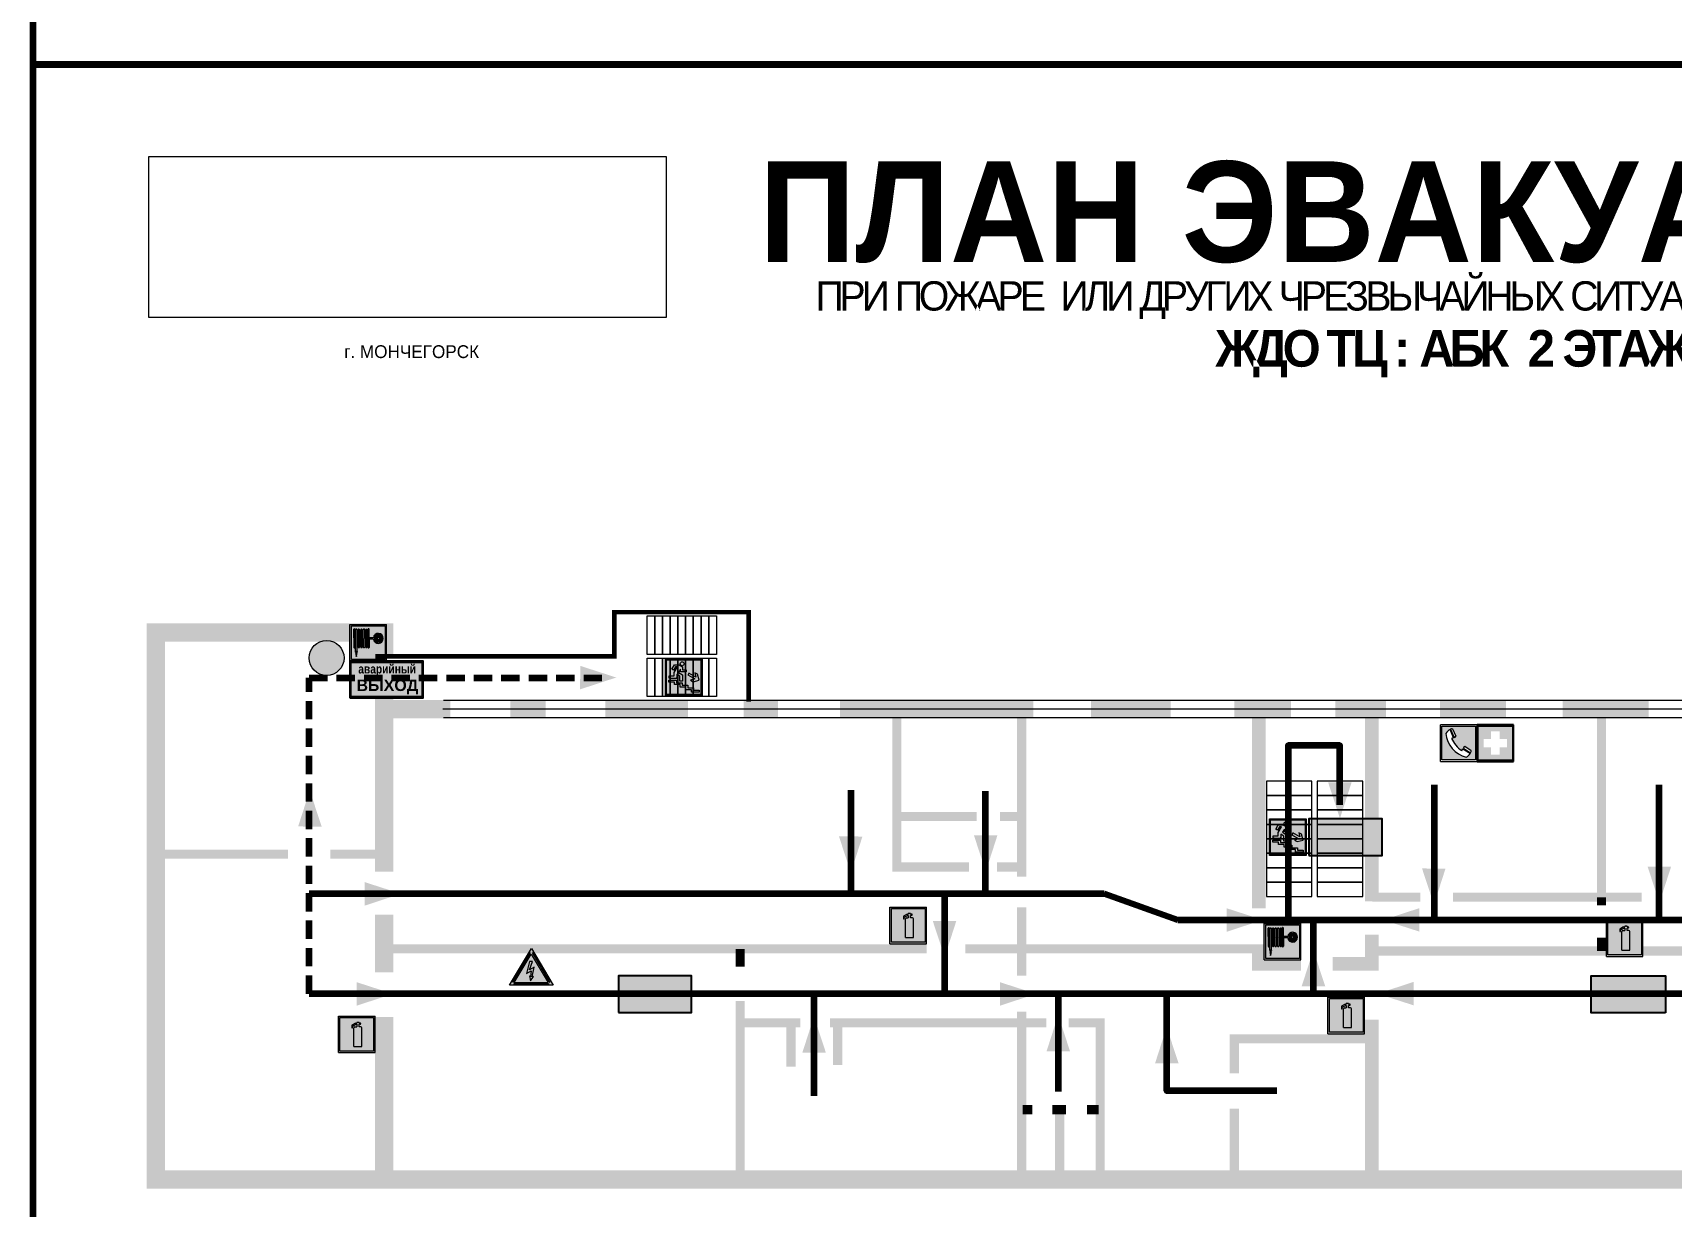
# Model space of a CAD drawing. Header units: millimetres. Extents: x 13114 to 67229, y 22859 to 38520.
# Drawn here: x 32788.4 to 33146.6, y 24818.2 to 25074.8 of the extents above; entities that cross this region are included whole.
import ezdxf

# ---------------------------------------------------------------- set-up
doc = ezdxf.new("R2010")
doc.units = ezdxf.units.MM
doc.linetypes.add('{ Wide Dash }', pattern=[12, 4, -2, 4, -2])
doc.layers.add('План_Штампы', color=7, linetype='Continuous')
doc.styles.add('обычный', font='arial.ttf')
picture_1 = doc.add_image_def('image1.jpg', size_in_pixel=(337, 105))

# ---------------------------------------------------------------- blocks, each defined once
blk = doc.blocks.new('A$C7B4425F7')
at = {"true_color": 0xffffff}
blk.add_hatch(color=7, dxfattribs=at).paths.add_polyline_path([(0, 0), (-16, 0), (-16, -8), (0, -8)])
h = blk.add_hatch(color=126)
h.paths.add_polyline_path([(-0.2, -0.2), (-15.8, -0.2), (-15.8, -7.8), (-0.2, -7.8)])
h.paths.add_polyline_path([(-11.76, -2.03), (-11.76, -3.66), (-11.17, -3.66, -0.568275), (-11.17, -6.18), (-12.58, -6.18), (-12.58, -2.03)], flags=16)
h.paths.add_polyline_path([(-13.33, -4.12, -0.495768), (-13.59, -6.18), (-15.03, -6.18), (-15.03, -2.03), (-13.59, -2.03, -0.487973)], flags=16)
h.paths.add_polyline_path([(-10.25, -2.03), (-9.48, -2.03), (-9.48, -6.18), (-10.25, -6.18)], flags=16)
h.paths.add_polyline_path([(-13.84, -3.69), (-14.24, -3.69), (-14.24, -3.03), (-13.9, -3.03, -0.692621)], flags=0)
h.paths.add_polyline_path([(-9.15, -2.03), (-8.4, -2.03), (-8.04, -3.07), (-7.68, -2.03), (-6.93, -2.03), (-7.64, -4.1), (-6.93, -6.18), (-7.68, -6.18), (-8.04, -5.14), (-8.4, -6.18), (-9.15, -6.18), (-8.44, -4.1)], flags=16)
h.paths.add_polyline_path([(-11.76, -4.46), (-11.42, -4.46, -0.692621), (-11.36, -5.12), (-11.76, -5.12)], flags=0)
h.paths.add_polyline_path([(-13.9, -5.2), (-14.24, -5.2), (-14.24, -4.55), (-13.84, -4.55, -0.708038)], flags=0)
edge = h.paths.add_edge_path(flags=16)
edge.add_ellipse((-5.51, -4.08), major_axis=(0, 2.05), ratio=0.586184, start_angle=0, end_angle=360)
edge = h.paths.add_edge_path(flags=0)
edge.add_ellipse((-5.51, -4.08), major_axis=(0, 1.14), ratio=0.454828, start_angle=0, end_angle=360)
h.paths.add_polyline_path([(-4.13, -4.96, 0.377264), (-3.48, -4.52, 0.0555), (-3.16, -2.03), (-1.66, -2.03), (-1.66, -4.96), (-0.96, -4.96), (-0.96, -7.01), (-1.75, -7.01), (-1.75, -6.18), (-3.3, -6.18), (-3.3, -7.02), (-4.13, -7.02)], flags=16)
h.paths.add_polyline_path([(-2.73, -2.91), (-2.28, -2.91), (-2.28, -4.96), (-3.05, -4.96, 0.079136)], flags=0)
at = {"color": 126}
blk.add_lwpolyline([(-16, -8), (0, -8), (0, 0), (-16, 0)], close=True, dxfattribs=at)
blk = doc.blocks.new('A$C3E6D3DDE')
at = {"lineweight": 5}
h = blk.add_hatch(color=40, dxfattribs=at)
h.paths.add_polyline_path([(24.1, 1.45), (16.46, -11.35), (31.74, -11.35)])
h.paths.add_polyline_path([(24.09, -0.46), (30.03, -10.41), (18.14, -10.41)], flags=16)
h.paths.add_polyline_path([(24.54, -3.08), (23.41, -6.02), (25.13, -5.01), (24.33, -8.5), (24.82, -8.27), (23.79, -9.86), (23.4, -8.04), (23.8, -8.43), (24.04, -6.29), (22.39, -7.25), (23.44, -3.08)], flags=0)
h = blk.add_hatch(color=256, dxfattribs=at)
h.paths.add_polyline_path([(24.37, 0.03, 0.567511), (23.82, 0.03), (17.59, -10.4, 0.582454), (17.86, -10.88), (30.32, -10.88, 0.582149), (30.6, -10.4)])
h.paths.add_polyline_path([(24.09, -0.46), (18.14, -10.41), (30.03, -10.41)], flags=16)
h.paths.add_polyline_path([(24.54, -3.08), (23.41, -6.02), (25.13, -5.01), (24.33, -8.5), (24.82, -8.27), (23.79, -9.86), (23.4, -8.04), (23.8, -8.43), (24.04, -6.29), (22.39, -7.25), (23.44, -3.08)], flags=0)
h = blk.add_hatch(color=40, dxfattribs=at)
h.paths.add_polyline_path([(24.09, -0.46), (18.14, -10.41), (30.03, -10.41)])
h.paths.add_polyline_path([(24.82, -8.27), (23.79, -9.86), (23.4, -8.04), (23.8, -8.43), (24.04, -6.29), (22.39, -7.25), (23.44, -3.08), (24.54, -3.08), (23.41, -6.02), (25.13, -5.01), (24.33, -8.5)], flags=16)
at = {"color": 40, "lineweight": 5}
for p, q in [((16.46, -11.35), (24.1, 1.45)), ((24.1, 1.45), (31.74, -11.35))]:
    blk.add_line(p, q, dxfattribs=at)
at = {"lineweight": 5}
for p, q in [((17.59, -10.4), (23.82, 0.03)), ((24.37, 0.03), (30.6, -10.4)), ((18.14, -10.41), (24.09, -0.46)), ((23.44, -3.08), (22.39, -7.25)), ((23.41, -6.02), (24.54, -3.08)), ((25.13, -5.01), (23.41, -6.02)), ((24.54, -3.08), (23.44, -3.08)), ((24.09, -0.46), (30.03, -10.41)), ((24.33, -8.5), (25.13, -5.01)), ((17.86, -10.88), (30.32, -10.88)), ((18.14, -10.41), (30.03, -10.41)), ((22.39, -7.25), (24.04, -6.29)), ((23.8, -8.43), (23.4, -8.04)), ((23.4, -8.04), (23.79, -9.86)), ((23.79, -9.86), (24.82, -8.27)), ((24.04, -6.29), (23.8, -8.43)), ((24.82, -8.27), (24.33, -8.5))]:
    blk.add_line(p, q, dxfattribs=at)
at = {"color": 50, "lineweight": 5}
blk.add_line((31.74, -11.35), (16.46, -11.35), dxfattribs=at)
blk = doc.blocks.new('A$C456E1F9C')
at = {"lineweight": 5}
h = blk.add_hatch(color=242, dxfattribs=at)
h.paths.add_polyline_path([(0.51, -1.47), (0.51, -13.26), (12.29, -13.26), (12.29, -1.47)])
h.paths.add_polyline_path([(5.42, -4.95, -0.254479), (4.78, -5.4), (3.52, -2.53, -0.209735), (4.23, -2.4)], flags=16)
h.paths.add_polyline_path([(8.53, -8.6), (10.87, -10.17), (10.54, -10.76), (8.03, -9.13, -0.192251)], flags=16)
h.paths.add_polyline_path([(4.61, -5.49, 0.005518), (3.87, -5.72, 0.128647), (7.49, -10.01, 0.00809), (7.83, -9.33), (10.47, -10.97, -0.16736), (8.99, -12.25, -0.327862), (1.95, -3.95, -0.166952), (3.36, -2.62)], flags=16)
at = {"color": 242, "lineweight": 5}
for p, q in [((0, -13.77), (0, -0.97)), ((12.8, -0.97), (0, -0.97)), ((4.61, -5.49), (3.36, -2.62)), ((3.52, -2.53), (4.78, -5.4)), ((4.23, -2.4), (5.42, -4.95)), ((12.8, -13.77), (12.8, -0.97)), ((7.83, -9.33), (10.47, -10.97)), ((8.03, -9.13), (10.54, -10.76)), ((10.81, -10.12), (8.53, -8.6)), ((10.54, -10.76), (10.8, -10.3)), ((10.8, -10.3), (10.81, -10.12)), ((0, -13.77), (12.8, -13.77))]:
    blk.add_line(p, q, dxfattribs=at)
blk.add_lwpolyline([(0.51, -1.47), (12.29, -1.47), (12.29, -13.26), (0.51, -13.26)], close=True, dxfattribs=at)
for centre, radius, start, end in [((4.59, -5.34), 2.99, 114.28453, 152.19739), ((11.12, -3.31), 9.19, 183.99153, 256.60086), ((4.02, -3.27), 0.891, 76.32839, 123.70924), ((14.98, -39.1), 35.17, 107.14873, 108.41345), ((13.86, -0.94), 11.08, 205.55365, 234.87622), ((4.68, -4.59), 0.824, 276.9621, 334.07228), ((-13.31, 0.8), 23.44, 332.54871, 334.40268), ((8.94, -9.5), 0.989, 114.40924, 157.93883), ((7.87, -9.46), 3, 291.92908, 329.9329)]:
    blk.add_arc(centre, radius, start, end, dxfattribs=at)
blk = doc.blocks.new('A$C18900ED3')
h = blk.add_hatch(color=126)
h.paths.add_polyline_path([(-0.18, -0.18), (-7.02, -0.18), (-7.02, -7.02), (-0.18, -7.02)])
h.paths.add_polyline_path([(-5.89, -4.46), (-5.89, -2.77), (-4.46, -2.77), (-4.46, -1.31), (-2.77, -1.31), (-2.77, -2.77), (-1.33, -2.77), (-1.33, -4.46), (-2.77, -4.46), (-2.77, -5.89), (-4.46, -5.89), (-4.46, -4.46)], flags=16)
at = {"color": 126}
for p, q in [((-7.2, 0), (-7.2, -7.2)), ((0, 0), (-7.2, 0)), ((0, -7.2), (0, 0)), ((-7.02, -7.02), (-7.02, -0.18)), ((-7.02, -0.18), (-0.18, -0.18)), ((-0.18, -0.18), (-0.18, -7.02)), ((-7.2, -7.2), (0, -7.2)), ((-0.18, -7.02), (-7.02, -7.02))]:
    blk.add_line(p, q, dxfattribs=at)
blk = doc.blocks.new('A$C7B8C2D5B')
at = {"lineweight": 0}
h = blk.add_hatch(color=5, dxfattribs=at)
h.dxf.hatch_style = 1
h.paths.add_polyline_path([(1.4, -3.02, 1), (-2.11, -3.02, 1)])
at = {"color": 5, "lineweight": 0}
blk.add_circle((-0.36, -3.02), 1.75, dxfattribs=at)
blk = doc.blocks.new('вниз')
at = {"lineweight": 0, "true_color": 0xffffff}
h = blk.add_hatch(color=7, dxfattribs=at)
h.dxf.hatch_style = 1
h.paths.add_polyline_path([(40994.51, -4472.22), (40986.51, -4472.22), (40986.51, -4480.22), (40994.51, -4480.22)])
h.paths.add_polyline_path([(40994.31, -4472.42), (40994.31, -4480.01), (40986.71, -4480.01), (40986.71, -4472.42)], flags=16)
h.paths.add_polyline_path([(40988.43, -4473.53), (40989.43, -4473.53), (40990.19, -4473.96), (40990.19, -4474.6), (40991, -4474.6), (40991, -4475.06), (40989.73, -4475.06), (40989.73, -4474.46), (40989.3, -4475.18), (40990.17, -4475.7), (40990.17, -4477.11), (40989.63, -4477.11), (40989.63, -4476.01), (40988.94, -4475.59), (40988.94, -4476.46), (40988.94, -4476.46), (40987.47, -4476.46), (40987.26, -4476.46), (40987.26, -4475.92), (40988.4, -4475.92), (40988.4, -4475.2), (40989.1, -4473.99), (40988.66, -4473.99), (40988.24, -4474.7), (40987.86, -4474.47), (40988.41, -4473.56)], flags=0)
h.paths.add_polyline_path([(40990.55, -4473.29, -1), (40989.69, -4473.29, -1)], flags=0)
h.paths.add_polyline_path([(40988.85, -4476.89), (40988.85, -4477.43), (40990.1, -4477.43), (40990.1, -4477.99), (40991.34, -4477.99), (40991.34, -4478.54), (40992.59, -4478.54), (40992.59, -4479.09), (40993.83, -4479.09), (40993.83, -4479.52), (40992.17, -4479.52), (40992.17, -4478.97), (40990.91, -4478.97), (40990.91, -4478.41), (40989.68, -4478.41), (40989.68, -4477.86), (40988.43, -4477.86), (40988.43, -4477.31), (40987.6, -4477.31), (40987.18, -4477.31), (40987.18, -4476.89)], flags=0)
h.paths.add_polyline_path([(40991.61, -4475.33), (40993.12, -4476.2), (40992.9, -4475.27), (40993.48, -4475.6), (40993.83, -4476.88), (40992.56, -4477.22), (40991.97, -4476.88), (40992.9, -4476.61), (40991.38, -4475.74), (40991.58, -4475.39)], flags=0)
h.paths.add_polyline_path([(40990.19, -4473.96), (40989.43, -4473.53), (40988.43, -4473.53), (40988.41, -4473.56), (40987.86, -4474.47), (40988.24, -4474.7), (40988.66, -4473.99), (40989.1, -4473.99), (40988.4, -4475.2), (40988.4, -4475.92), (40987.26, -4475.92), (40987.26, -4476.46), (40987.47, -4476.46), (40988.94, -4476.46), (40988.94, -4476.27), (40988.94, -4475.59), (40989.63, -4476.01), (40989.63, -4477.11), (40990.17, -4477.11), (40990.17, -4475.7), (40989.3, -4475.18), (40989.73, -4474.46), (40989.73, -4475.06), (40991, -4475.06), (40991, -4474.6), (40990.19, -4474.6)], flags=0)
h.paths.add_polyline_path([(40990.55, -4473.29, 1), (40989.69, -4473.29, 1)], flags=0)
h.paths.add_polyline_path([(40991.61, -4475.33), (40991.58, -4475.39), (40991.38, -4475.74), (40992.9, -4476.61), (40991.97, -4476.88), (40992.56, -4477.22), (40993.83, -4476.88), (40993.48, -4475.6), (40992.9, -4475.27), (40993.12, -4476.2)], flags=0)
h.paths.add_polyline_path([(40990.1, -4477.43), (40988.85, -4477.43), (40988.85, -4476.89), (40987.18, -4476.89), (40987.18, -4477.31), (40987.6, -4477.31), (40988.43, -4477.31), (40988.43, -4477.86), (40989.68, -4477.86), (40989.68, -4478.41), (40990.91, -4478.41), (40990.91, -4478.97), (40992.17, -4478.97), (40992.17, -4479.52), (40993.83, -4479.52), (40993.83, -4479.09), (40992.59, -4479.09), (40992.59, -4478.54), (40991.34, -4478.54), (40991.34, -4477.99), (40990.1, -4477.99)], flags=0)
at = {"lineweight": 0}
h = blk.add_hatch(color=126, dxfattribs=at)
h.dxf.hatch_style = 1
h.paths.add_polyline_path([(40994.31, -4472.42), (40986.71, -4472.42), (40986.71, -4480.01), (40994.31, -4480.01)])
h.paths.add_polyline_path([(40988.43, -4473.53), (40989.43, -4473.53), (40990.19, -4473.96), (40990.19, -4474.6), (40991, -4474.6), (40991, -4475.06), (40989.73, -4475.06), (40989.73, -4474.46), (40989.3, -4475.18), (40990.17, -4475.7), (40990.17, -4477.11), (40989.63, -4477.11), (40989.63, -4476.01), (40988.94, -4475.59), (40988.94, -4476.46), (40988.94, -4476.46), (40987.47, -4476.46), (40987.26, -4476.46), (40987.26, -4475.92), (40988.4, -4475.92), (40988.4, -4475.2), (40989.1, -4473.99), (40988.66, -4473.99), (40988.24, -4474.7), (40987.86, -4474.47), (40988.41, -4473.56)], flags=16)
h.paths.add_polyline_path([(40990.55, -4473.29, -1), (40989.69, -4473.29, -1)], flags=16)
h.paths.add_polyline_path([(40988.85, -4476.89), (40988.85, -4477.43), (40990.1, -4477.43), (40990.1, -4477.99), (40991.34, -4477.99), (40991.34, -4478.54), (40992.59, -4478.54), (40992.59, -4479.09), (40993.83, -4479.09), (40993.83, -4479.52), (40992.17, -4479.52), (40992.17, -4478.97), (40990.91, -4478.97), (40990.91, -4478.41), (40989.68, -4478.41), (40989.68, -4477.86), (40988.43, -4477.86), (40988.43, -4477.31), (40987.6, -4477.31), (40987.18, -4477.31), (40987.18, -4476.89)], flags=16)
h.paths.add_polyline_path([(40991.61, -4475.33), (40993.12, -4476.2), (40992.9, -4475.27), (40993.48, -4475.6), (40993.83, -4476.88), (40992.56, -4477.22), (40991.97, -4476.88), (40992.9, -4476.61), (40991.38, -4475.74), (40991.58, -4475.39)], flags=16)
at = {"lineweight": 0, "true_color": 0xffffff}
h = blk.add_hatch(color=7, dxfattribs=at)
h.dxf.hatch_style = 1
h.paths.add_polyline_path([(40989.73, -4474.46), (40989.73, -4475.06), (40991, -4475.06), (40991, -4474.6), (40990.19, -4474.6), (40990.19, -4473.96), (40989.43, -4473.53), (40988.43, -4473.53), (40988.41, -4473.56), (40987.86, -4474.47), (40988.24, -4474.7), (40988.66, -4473.99), (40989.1, -4473.99), (40988.4, -4475.2), (40988.4, -4475.92), (40987.26, -4475.92), (40987.26, -4476.46), (40987.47, -4476.46), (40988.94, -4476.46), (40988.94, -4475.59), (40989.63, -4476.01), (40989.63, -4477.11), (40990.17, -4477.11), (40990.17, -4475.7), (40989.3, -4475.18)])
h.paths.add_polyline_path([(40989.69, -4473.29, 1), (40990.55, -4473.29, 1)])
h.paths.add_polyline_path([(40991.61, -4475.33), (40991.58, -4475.39), (40991.38, -4475.74), (40992.9, -4476.61), (40991.97, -4476.88), (40992.56, -4477.22), (40993.83, -4476.88), (40993.48, -4475.6), (40992.9, -4475.27), (40993.12, -4476.2)])
h.paths.add_polyline_path([(40990.1, -4477.43), (40988.85, -4477.43), (40988.85, -4476.89), (40987.18, -4476.89), (40987.18, -4477.31), (40987.6, -4477.31), (40988.43, -4477.31), (40988.43, -4477.86), (40989.68, -4477.86), (40989.68, -4478.41), (40990.91, -4478.41), (40990.91, -4478.97), (40992.17, -4478.97), (40992.17, -4479.52), (40993.83, -4479.52), (40993.83, -4479.09), (40992.59, -4479.09), (40992.59, -4478.54), (40991.34, -4478.54), (40991.34, -4477.99), (40990.1, -4477.99)])
at = {"color": 126, "lineweight": 0}
for points in [[(40986.51, -4472.22), (40994.51, -4472.22), (40994.51, -4480.22), (40986.51, -4480.22)], [(40986.71, -4472.42), (40994.31, -4472.42), (40994.31, -4480.01), (40986.71, -4480.01)]]:
    blk.add_lwpolyline(points, close=True, dxfattribs=at)
for points in [[(40987.6, -4477.31), (40987.18, -4477.31), (40987.18, -4476.89), (40988.85, -4476.89), (40988.85, -4477.43), (40990.1, -4477.43), (40990.1, -4477.99), (40991.34, -4477.99), (40991.34, -4478.54), (40992.59, -4478.54), (40992.59, -4479.09), (40993.83, -4479.09), (40993.83, -4479.52), (40992.17, -4479.52), (40992.17, -4478.97), (40990.91, -4478.97), (40990.91, -4478.41), (40989.68, -4478.41), (40989.68, -4477.86), (40988.43, -4477.86), (40988.43, -4477.31), (40987.6, -4477.31)], [(40987.47, -4476.46), (40987.26, -4476.46), (40987.26, -4475.92), (40988.4, -4475.92), (40988.4, -4475.2), (40989.1, -4473.99), (40988.66, -4473.99), (40988.24, -4474.7), (40987.86, -4474.47), (40988.41, -4473.56), (40988.43, -4473.53), (40989.43, -4473.53), (40990.19, -4473.96), (40990.19, -4474.6), (40991, -4474.6), (40991, -4475.06), (40989.73, -4475.06), (40989.73, -4474.46), (40989.3, -4475.18), (40990.17, -4475.7), (40990.17, -4477.11), (40989.63, -4477.11), (40989.63, -4476.01), (40988.94, -4475.59), (40988.94, -4476.46)], [(40987.47, -4476.46), (40988.94, -4476.46), (40988.94, -4476.27)], [(40991.58, -4475.39), (40991.38, -4475.74), (40992.9, -4476.61), (40991.97, -4476.88), (40992.56, -4477.22), (40993.83, -4476.88), (40993.48, -4475.6), (40992.9, -4475.27), (40993.12, -4476.2), (40991.61, -4475.33), (40991.58, -4475.39)]]:
    blk.add_lwpolyline(points, dxfattribs=at)
blk.add_circle((40990.12, -4473.29), 0.432, dxfattribs=at)
blk = doc.blocks.new('A$C41C009D9')
at = {"true_color": 0xffffff}
blk.add_hatch(color=7, dxfattribs=at).paths.add_polyline_path([(0, 8), (-16, 8), (-16, 0), (0, 0)])
h = blk.add_hatch(color=126)
h.dxf.hatch_style = 1
h.paths.add_polyline_path([(-15.8, 7.8), (-15.8, 0.2), (-0.2, 0.2), (-0.2, 7.8)])
at = {"color": 126}
for points in [[(-16, 0), (0, 0), (0, 8), (-16, 8)], [(-16, 0), (0, 0), (0, 8), (-16, 8)], [(-15.8, 7.8), (-0.2, 7.8), (-0.2, 0.2), (-15.8, 0.2)]]:
    blk.add_lwpolyline(points, close=True, dxfattribs=at)
at = {"color": 7, "true_color": 0xffffff, "insert": (-15.8, 7.3), "char_height": 2.5, "width": 15.5999, "attachment_point": 1, "style": 'обычный'}
blk.add_mtext('\\pi1.6133;{\\fArial|b1|i0|c204|p34;\\H0.8x;\\W0.8;аварийный\\H1.25x;\\W1;\\P\\pi1.2327;ВЫХОД}', dxfattribs=at)
blk = doc.blocks.new('A$C37112FD5')
at = {"true_color": 0xf5f5ff}
h = blk.add_hatch(color=7, dxfattribs=at)
h.dxf.hatch_style = 1
h.paths.add_polyline_path([(12.8, -7.4), (0, -7.4), (0, -20.2), (12.8, -20.2)])
h.paths.add_polyline_path([(12.29, -7.91), (12.29, -19.69), (0.51, -19.69), (0.51, -7.91)], flags=16)
h.paths.add_polyline_path([(4.98, -9.04, -0.42597), (5.17, -9.22), (5.17, -12.25), (5.17, -15.29, -0.432244), (4.98, -15.47), (4.83, -15.47, -0.42597), (4.64, -15.29), (4.64, -12.25), (4.64, -9.22, -0.432244), (4.83, -9.04)], flags=0)
h.paths.add_polyline_path([(4.28, -9.22), (4.28, -12.25), (4.28, -15.29, -0.432244), (4.09, -15.47), (3.94, -15.47, -0.42597), (3.75, -15.29), (3.75, -12.25), (3.75, -9.22, -0.432244), (3.94, -9.04), (4.09, -9.04, -0.42597)], flags=0)
h.paths.add_polyline_path([(5.72, -9.04), (5.87, -9.04, -0.42597), (6.06, -9.22), (6.06, -12.25), (6.06, -15.29, -0.432244), (5.87, -15.47), (5.72, -15.47, -0.42597), (5.53, -15.29), (5.53, -12.25), (5.53, -9.22, -0.432244)], flags=0)
h.paths.add_polyline_path([(6.42, -8.9), (6.5, -8.9, -0.42597), (6.69, -9.08), (6.69, -12.03), (8.21, -12.03, -15.824349), (8.21, -12.47), (6.69, -12.47), (6.69, -15.42, -0.432244), (6.5, -15.6), (6.42, -15.6)], flags=0)
h.paths.add_polyline_path([(3.39, -9.22), (3.39, -12.25), (3.39, -15.29, -0.432244), (3.2, -15.47), (3.05, -15.47, -0.42597), (2.85, -15.29), (2.85, -12.25), (2.85, -9.22, -0.432244), (3.05, -9.04), (3.2, -9.04, -0.42597)], flags=0)
h.paths.add_polyline_path([(2.5, -9.22), (2.5, -16.71), (1.96, -16.71), (1.96, -9.22, -0.432244), (2.15, -9.04), (2.31, -9.04, -0.42597)], flags=0)
h.paths.add_polyline_path([(1.61, -8.9), (1.61, -15.6), (1.57, -15.6, -0.42597), (1.37, -15.42), (1.37, -12.03), (1.37, -9.09, -0.432244), (1.57, -8.9)], flags=0)
h.paths.add_polyline_path([(9.76, -10.81), (9.76, -12.03), (8.49, -12.03, -0.336371)], flags=0)
h.paths.add_polyline_path([(8.49, -12.47), (9.76, -12.47), (9.76, -13.7, -0.336371)], flags=0)
h.paths.add_polyline_path([(10.11, -10.81, -0.336371), (11.38, -12.03), (10.11, -12.03)], flags=0)
h.paths.add_polyline_path([(10.11, -12.47), (11.38, -12.47, -0.336371), (10.11, -13.7)], flags=0)
h.paths.add_polyline_path([(2.5, -16.84), (2.5, -17.05), (1.97, -17.05), (1.97, -16.84)], flags=0)
h.paths.add_polyline_path([(2.5, -17.24, -0.033778), (2.24, -18.6, -0.033778), (1.97, -17.24)], flags=0)
h = blk.add_hatch(color=242)
h.dxf.hatch_style = 1
h.paths.add_polyline_path([(12.29, -7.91), (0.51, -7.91), (0.51, -19.69), (12.29, -19.69)])
h.paths.add_polyline_path([(6.42, -15.6), (6.42, -8.9), (6.5, -8.9, -0.42597), (6.69, -9.08), (6.69, -12.03), (8.21, -12.03, -15.824349), (8.21, -12.47), (6.69, -12.47), (6.69, -15.42, -0.432244), (6.5, -15.6)], flags=16)
h.paths.add_polyline_path([(5.87, -15.47), (5.72, -15.47, -0.42597), (5.53, -15.29), (5.53, -12.25), (5.53, -9.22, -0.432244), (5.72, -9.04), (5.87, -9.04, -0.42597), (6.06, -9.22), (6.06, -12.25), (6.06, -15.29, -0.432244)], flags=16)
h.paths.add_polyline_path([(4.98, -15.47), (4.83, -15.47, -0.42597), (4.64, -15.29), (4.64, -12.25), (4.64, -9.22, -0.432244), (4.83, -9.04), (4.98, -9.04, -0.42597), (5.17, -9.22), (5.17, -12.25), (5.17, -15.29, -0.432244)], flags=16)
h.paths.add_polyline_path([(4.09, -15.47), (3.94, -15.47, -0.42597), (3.75, -15.29), (3.75, -12.25), (3.75, -9.22, -0.432244), (3.94, -9.04), (4.09, -9.04, -0.42597), (4.28, -9.22), (4.28, -12.25), (4.28, -15.29, -0.432244)], flags=16)
h.paths.add_polyline_path([(3.2, -15.47), (3.05, -15.47, -0.42597), (2.85, -15.29), (2.85, -12.25), (2.85, -9.22, -0.432244), (3.05, -9.04), (3.2, -9.04, -0.42597), (3.39, -9.22), (3.39, -12.25), (3.39, -15.29, -0.432244)], flags=16)
h.paths.add_polyline_path([(2.5, -17.05), (1.97, -17.05), (1.97, -16.84), (2.5, -16.84)], flags=16)
h.paths.add_polyline_path([(2.5, -17.24, -0.033778), (2.24, -18.6, -0.033778), (1.97, -17.24)], flags=16)
h.paths.add_polyline_path([(2.5, -16.71), (1.96, -16.71), (1.96, -9.22, -0.432244), (2.15, -9.04), (2.31, -9.04, -0.42597), (2.5, -9.22)], flags=16)
h.paths.add_polyline_path([(1.61, -15.6), (1.57, -15.6, -0.42597), (1.37, -15.42), (1.37, -12.03), (1.37, -9.09, -0.432244), (1.57, -8.9), (1.61, -8.9)], flags=16)
h.paths.add_polyline_path([(8.49, -12.47), (9.76, -12.47), (9.76, -13.7, -0.336371)], flags=0)
h.paths.add_polyline_path([(10.11, -13.7), (10.11, -12.47), (11.38, -12.47, -0.336371)], flags=0)
h.paths.add_polyline_path([(8.49, -12.03, -0.336371), (9.76, -10.81), (9.76, -12.03)], flags=0)
h.paths.add_polyline_path([(10.11, -12.03), (10.11, -10.81, -0.336371), (11.38, -12.03)], flags=0)
h = blk.add_hatch(color=7, dxfattribs=at)
h.dxf.hatch_style = 1
h.paths.add_polyline_path([(1.61, -8.9), (1.57, -8.9, 0.432244), (1.37, -9.09), (1.37, -12.03), (1.37, -15.42, 0.42597), (1.57, -15.6), (1.61, -15.6)])
h.paths.add_polyline_path([(2.5, -9.22, 0.42597), (2.31, -9.04), (2.15, -9.04, 0.432244), (1.96, -9.22), (1.96, -16.71), (2.5, -16.71)])
h.paths.add_polyline_path([(2.5, -16.84), (1.97, -16.84), (1.97, -17.05), (2.5, -17.05)])
h.paths.add_polyline_path([(2.5, -17.24), (1.97, -17.24, 0.033778), (2.24, -18.6, 0.033778)])
h.paths.add_polyline_path([(3.39, -12.25), (3.39, -9.22, 0.42597), (3.2, -9.04), (3.05, -9.04, 0.432244), (2.85, -9.22), (2.85, -12.25), (2.85, -15.29, 0.42597), (3.05, -15.47), (3.2, -15.47, 0.432244), (3.39, -15.29)])
h.paths.add_polyline_path([(4.28, -12.25), (4.28, -9.22, 0.42597), (4.09, -9.04), (3.94, -9.04, 0.432244), (3.75, -9.22), (3.75, -12.25), (3.75, -15.29, 0.42597), (3.94, -15.47), (4.09, -15.47, 0.432244), (4.28, -15.29)])
h.paths.add_polyline_path([(5.17, -12.25), (5.17, -9.22, 0.42597), (4.98, -9.04), (4.83, -9.04, 0.432244), (4.64, -9.22), (4.64, -12.25), (4.64, -15.29, 0.42597), (4.83, -15.47), (4.98, -15.47, 0.432244), (5.17, -15.29)])
h.paths.add_polyline_path([(6.06, -12.25), (6.06, -9.22, 0.42597), (5.87, -9.04), (5.72, -9.04, 0.432244), (5.53, -9.22), (5.53, -12.25), (5.53, -15.29, 0.42597), (5.72, -15.47), (5.87, -15.47, 0.432244), (6.06, -15.29)])
h.paths.add_polyline_path([(6.69, -12.47), (8.21, -12.47, 15.824349), (8.21, -12.03), (6.69, -12.03), (6.69, -9.08, 0.42597), (6.5, -8.9), (6.42, -8.9), (6.42, -15.6), (6.5, -15.6, 0.432244), (6.69, -15.42)])
h.paths.add_polyline_path([(8.49, -12.47), (9.76, -12.47), (9.76, -13.7, -0.336371)], flags=16)
h.paths.add_polyline_path([(8.49, -12.03, -0.336371), (9.76, -10.81), (9.76, -12.03)], flags=16)
h.paths.add_polyline_path([(10.11, -12.47), (11.38, -12.47, -0.336371), (10.11, -13.7)], flags=16)
h.paths.add_polyline_path([(10.11, -12.03), (10.11, -10.81, -0.336371), (11.38, -12.03)], flags=16)
h = blk.add_hatch(color=242)
h.dxf.hatch_style = 1
h.paths.add_polyline_path([(9.76, -10.81, 0.336371), (8.49, -12.03), (9.76, -12.03)])
h.paths.add_polyline_path([(10.11, -10.81), (10.11, -12.03), (11.38, -12.03, 0.336371)])
h.paths.add_polyline_path([(11.38, -12.47), (10.11, -12.47), (10.11, -13.7, 0.336371)])
h.paths.add_polyline_path([(9.76, -12.47), (8.49, -12.47, 0.336371), (9.76, -13.7)])
at = {"color": 242, "lineweight": 5}
for p, q in [((0, -20.2), (0, -7.4)), ((0, -7.4), (12.8, -7.4)), ((1.37, -12.03), (1.37, -9.08)), ((1.57, -8.9), (1.61, -8.9)), ((1.61, -8.9), (1.61, -15.6)), ((1.96, -16.71), (1.96, -9.22)), ((2.15, -9.04), (2.31, -9.04)), ((2.5, -16.71), (2.5, -9.22)), ((2.85, -12.25), (2.85, -9.22)), ((3.05, -9.04), (3.2, -9.04)), ((3.39, -12.25), (3.39, -9.22)), ((3.75, -12.25), (3.75, -9.22)), ((3.94, -9.04), (4.09, -9.04)), ((4.28, -12.25), (4.28, -9.22)), ((4.64, -12.25), (4.64, -9.22)), ((4.83, -9.04), (4.98, -9.04)), ((5.17, -12.25), (5.17, -9.22)), ((5.53, -12.25), (5.53, -9.22)), ((5.72, -9.04), (5.87, -9.04)), ((6.06, -12.25), (6.06, -9.22)), ((6.42, -8.9), (6.42, -15.6)), ((6.5, -8.9), (6.42, -8.9)), ((6.69, -12.03), (6.69, -9.08)), ((9.76, -10.81), (9.76, -12.03)), ((10.11, -10.81), (10.11, -12.03)), ((12.8, -20.2), (12.8, -7.4)), ((1.37, -12.03), (1.37, -15.42)), ((1.57, -15.6), (1.61, -15.6)), ((1.96, -16.71), (2.5, -16.71)), ((1.97, -16.84), (2.5, -16.84)), ((1.97, -17.05), (1.97, -16.84)), ((2.5, -17.05), (1.97, -17.05)), ((2.5, -16.84), (2.5, -17.05)), ((2.85, -12.25), (2.85, -15.29)), ((3.05, -15.47), (3.2, -15.47)), ((3.39, -12.25), (3.39, -15.29)), ((3.75, -12.25), (3.75, -15.29)), ((3.94, -15.47), (4.09, -15.47)), ((4.28, -12.25), (4.28, -15.29)), ((4.64, -12.25), (4.64, -15.29)), ((4.83, -15.47), (4.98, -15.47)), ((5.17, -12.25), (5.17, -15.29)), ((5.53, -12.25), (5.53, -15.29)), ((5.72, -15.47), (5.87, -15.47)), ((6.06, -12.25), (6.06, -15.29)), ((6.42, -15.6), (6.5, -15.6)), ((8.21, -12.03), (6.69, -12.03)), ((8.21, -12.47), (6.69, -12.47)), ((6.69, -12.47), (6.69, -15.42)), ((9.76, -12.03), (8.49, -12.03)), ((9.76, -12.47), (8.49, -12.47)), ((9.76, -12.47), (9.76, -13.7)), ((11.38, -12.03), (10.11, -12.03)), ((11.38, -12.47), (10.11, -12.47)), ((10.11, -12.47), (10.11, -13.7)), ((0, -20.2), (12.8, -20.2)), ((1.97, -17.24), (2.5, -17.24))]:
    blk.add_line(p, q, dxfattribs=at)
blk.add_lwpolyline([(0.51, -7.91), (12.29, -7.91), (12.29, -19.69), (0.51, -19.69)], close=True, dxfattribs=at)
for centre, radius, start, end in [((1.56, -9.09), 0.182, 87.10267, 180.60715), ((2.15, -9.22), 0.182, 87.10267, 180.60715), ((2.32, -9.22), 0.182, 359.39285, 92.89733), ((3.04, -9.22), 0.182, 87.10267, 180.60715), ((3.21, -9.22), 0.182, 359.39285, 92.89733), ((3.93, -9.22), 0.182, 87.10267, 180.60715), ((4.1, -9.22), 0.182, 359.39285, 92.89733), ((4.82, -9.22), 0.182, 87.10267, 180.60715), ((4.99, -9.22), 0.182, 359.39285, 92.89733), ((5.71, -9.22), 0.182, 87.10267, 180.60715), ((5.88, -9.22), 0.182, 359.39285, 92.89733), ((6.51, -9.09), 0.182, 359.39285, 92.89733), ((9.93, -12.25), 1.74, 187.23185, 172.76815), ((9.93, -12.25), 1.46, 96.99266, 171.35851), ((9.93, -12.25), 1.46, 8.64149, 83.00734), ((1.56, -15.42), 0.182, 179.39285, 272.89733), ((3.04, -15.29), 0.182, 179.39285, 272.89733), ((3.21, -15.29), 0.182, 267.10267, 0.60715), ((3.93, -15.29), 0.182, 179.39285, 272.89733), ((4.1, -15.29), 0.182, 267.10267, 0.60715), ((4.82, -15.29), 0.182, 179.39285, 272.89733), ((4.99, -15.29), 0.182, 267.10267, 0.60715), ((5.71, -15.29), 0.182, 179.39285, 272.89733), ((5.88, -15.29), 0.182, 267.10267, 0.60715), ((6.51, -15.42), 0.182, 267.10267, 0.60715), ((9.93, -12.25), 1.46, 188.64149, 263.00734), ((9.93, -12.25), 1.46, 276.99266, 351.35851), ((12.17, -15.98), 10.27, 187.04098, 194.7793), ((-7.7, -15.98), 10.27, 345.2207, 352.95902)]:
    blk.add_arc(centre, radius, start, end, dxfattribs=at)
blk = doc.blocks.new('A$C3AD82952')
at = {"true_color": 0xf5f5ff}
h = blk.add_hatch(color=7, dxfattribs=at)
h.dxf.hatch_style = 1
h.paths.add_polyline_path([(8.21, 8.73, 0.414214), (7.89, 9.05), (7.22, 9.05), (7.22, 9.92), (7.59, 9.92, 1), (7.57, 10.36), (7.22, 10.36), (7.22, 10.6), (6.43, 10.6), (6.43, 10.36), (6.01, 10.36), (4.74, 9.59), (4.74, 8.69), (4.98, 8.73), (4.98, 9.26), (6.12, 9.91), (6.43, 9.91), (6.43, 9.05), (5.76, 9.05, 0.414214), (5.44, 8.73), (5.44, 2.2), (8.21, 2.2)], flags=0)
h.paths.add_polyline_path([(12.8, 12.8), (0, 12.8), (0, 0), (12.8, 0)])
h.paths.add_polyline_path([(0.51, 12.29), (12.29, 12.29), (12.29, 0.51), (0.51, 0.51)], flags=16)
h.paths.add_polyline_path([(4.74, 9.59), (6.01, 10.36), (6.43, 10.36), (6.43, 10.6), (7.22, 10.6), (7.22, 10.36), (7.59, 10.36, -0.94586), (7.59, 9.92), (7.22, 9.92), (7.22, 9.05), (7.89, 9.05, -0.414214), (8.21, 8.73), (8.21, 2.2), (5.44, 2.2), (5.44, 8.73, -0.414214), (5.76, 9.05), (6.43, 9.05), (6.43, 9.91), (6.12, 9.91), (4.98, 9.26), (4.98, 8.73), (4.74, 8.69)], flags=0)
h = blk.add_hatch(color=242)
h.dxf.hatch_style = 1
h.paths.add_polyline_path([(12.29, 12.29), (0.51, 12.29), (0.51, 0.51), (12.29, 0.51)])
h.paths.add_polyline_path([(4.74, 8.69), (4.74, 9.59), (6.01, 10.36), (6.43, 10.36), (6.43, 10.6), (7.22, 10.6), (7.22, 10.36), (7.59, 10.36, -0.94586), (7.59, 9.92), (7.22, 9.92), (7.22, 9.05), (7.89, 9.05, -0.414214), (8.21, 8.73), (8.21, 2.2), (5.44, 2.2), (5.44, 8.73, -0.414214), (5.76, 9.05), (6.43, 9.05), (6.43, 9.91), (6.12, 9.91), (4.98, 9.26), (4.98, 8.73)], flags=16)
h = blk.add_hatch(color=7, dxfattribs=at)
h.dxf.hatch_style = 1
h.paths.add_polyline_path([(8.21, 8.73, 0.414214), (7.89, 9.05), (7.22, 9.05), (7.22, 9.92), (7.59, 9.92, 1), (7.57, 10.36), (7.22, 10.36), (7.22, 10.6), (6.43, 10.6), (6.43, 10.36), (6.01, 10.36), (4.74, 9.59), (4.74, 8.69), (4.98, 8.73), (4.98, 9.26), (6.12, 9.91), (6.43, 9.91), (6.43, 9.05), (5.76, 9.05, 0.414214), (5.44, 8.73), (5.44, 2.2), (8.21, 2.2)])
at = {"color": 242, "lineweight": 5}
for p, q in [((0, 0), (0, 12.8)), ((0, 12.8), (12.8, 12.8)), ((12.8, 0), (12.8, 12.8)), ((6.01, 10.36), (4.74, 9.59)), ((4.74, 9.59), (4.74, 8.69)), ((4.74, 8.69), (4.98, 8.73)), ((4.98, 9.26), (6.12, 9.91)), ((4.98, 8.73), (4.98, 9.26)), ((5.44, 2.2), (5.44, 8.73)), ((5.76, 9.05), (6.43, 9.05)), ((6.01, 10.36), (6.43, 10.36)), ((6.12, 9.91), (6.43, 9.91)), ((7.22, 10.6), (6.43, 10.6)), ((6.43, 10.6), (6.43, 10.36)), ((6.43, 9.91), (6.43, 9.05)), ((7.22, 10.36), (7.22, 10.6)), ((7.59, 10.36), (7.22, 10.36)), ((7.22, 9.05), (7.22, 9.92)), ((7.59, 9.92), (7.22, 9.92)), ((7.89, 9.05), (7.22, 9.05)), ((8.21, 2.2), (8.21, 8.73)), ((0, 0), (12.8, 0)), ((5.44, 2.2), (8.21, 2.2))]:
    blk.add_line(p, q, dxfattribs=at)
blk.add_lwpolyline([(0.51, 12.29), (12.29, 12.29), (12.29, 0.51), (0.51, 0.51)], close=True, dxfattribs=at)
for centre, radius, start, end in [((5.76, 8.73), 0.32, 90, 180), ((7.58, 10.14), 0.223, 273.18746, 86.81254), ((7.89, 8.73), 0.32, 0, 90)]:
    blk.add_arc(centre, radius, start, end, dxfattribs=at)
blk = doc.blocks.new('A$C32E8229D')
at = {"true_color": 0xffffff}
blk.add_hatch(color=7, dxfattribs=at).paths.add_polyline_path([(0, 0), (0, -8), (16, -8), (16, 0)])
h = blk.add_hatch(color=126)
h.paths.add_polyline_path([(0.2, -0.2), (15.8, -0.2), (15.8, -7.8), (0.2, -7.8)])
h.paths.add_polyline_path([(13.49, -2.05), (12.08, -2.05), (11.37, -2.63, 0.162397), (11.29, -2.84), (11.29, -3.63), (10.35, -3.63), (10.35, -4.05), (11.68, -4.05), (11.68, -3.48), (12.26, -4.28), (11.29, -5.1), (11.29, -6.78), (11.85, -6.78), (11.85, -5.44), (12.8, -4.64), (12.8, -5.94), (14.46, -5.94), (14.46, -5.39), (13.45, -5.39), (13.45, -3.97), (12.46, -2.59), (13.15, -2.59), (13.69, -3.34), (14.18, -3)], flags=16)
h.paths.add_polyline_path([(10.74, -1.82, 1), (11.8, -1.82, 1)], flags=16)
h.paths.add_polyline_path([(9.39, -3.59), (5.99, -3.59), (6.56, -3.03), (5.91, -3.03), (5.1, -3.83), (5.91, -4.64), (6.56, -4.64), (5.99, -4.09), (9.39, -4.09)], flags=16)
h.paths.add_polyline_path([(4.29, -1.08), (1.72, -1.08), (1.72, -6.6), (4.29, -6.6)], flags=16)
at = {"color": 126}
blk.add_lwpolyline([(16, -8), (0, -8), (0, 0), (16, 0)], close=True, dxfattribs=at)

msp = doc.modelspace()

# ---------------------------------------------------------------- linework, layer by layer
at = {"color": 6, "lineweight": 100}
for points in [[(32788.44, 25067.86), (33388.44, 25067.86), (33388.44, 25462.86), (32788.44, 25462.86)], [(32788.44, 24672.86), (33388.44, 24672.86), (33388.44, 25067.86), (32788.44, 25067.86)]]:
    msp.add_lwpolyline(points, close=True, dxfattribs=at)
at = {"lineweight": 0}
for points, const_width in [([(32944.91, 24928.51), (32944.91, 24948.1), (32915.54, 24948.1), (32915.54, 24938.45), (32863.3, 24938.45)], 1), ([(32993.12, 24892.38), (32977.33, 24892.38), (32977.33, 24927.25)], 2), ([(33004.6, 24890.26), (33004.6, 24927)], 2), ([(33131.35, 24885.79), (33131.35, 24926.2)], 2), ([(32977.33, 24903.45), (32994.77, 24903.45)], 2), ([(33004.6, 24903.45), (32999.87, 24903.45)], 2), ([(33004.6, 24892.38), (32999.23, 24892.38)], 2), ([(33091.75, 24885.79), (33081.28, 24885.79)], 2), ([(33140.1, 24885.79), (33098.9, 24885.79)], 2), ([(33131.35, 24885.79), (33131.35, 24884.01)], 2), ([(33004.6, 24874.5), (33004.6, 24883.6)], 2), ([(32983.82, 24874.5), (32865.89, 24874.5)], 2), ([(33056.8, 24874.5), (32992.32, 24874.5)], 2), ([(33004.6, 24874.5), (33004.6, 24868.67)], 2), ([(33274.74, 24874.03), (33080.99, 24874.03)], 2), ([(33131.35, 24874.03), (33131.35, 24876.92)], 2), ([(32956.25, 24858.33), (32943.08, 24858.33), (32943.08, 24863.12), (32943.08, 24823.79)], 2), ([(33004.6, 24858.33), (33004.6, 24860.76), (33004.6, 24824.01)], 2), ([(32954.17, 24858.33), (32954.17, 24848.74)], 2), ([(33009.98, 24858.33), (32962.72, 24858.33)], 2), ([(32964.37, 24858.33), (32964.37, 24849.14)], 2), ([(33021.78, 24824.09), (33021.78, 24858.33), (33014.88, 24858.33)], 2), ([(33081.28, 24854.84), (33051.08, 24854.84), (33051.08, 24847.29)], 2), ([(33051.08, 24839.54), (33051.08, 24824.29)], 2)]:
    msp.add_lwpolyline(points, dxfattribs=dict(at, const_width=const_width))
for points in [[(32924.43, 24938.87), (32922.75, 24938.87), (32922.75, 24947.27), (32924.43, 24947.27)], [(32926.11, 24938.87), (32924.43, 24938.87), (32924.43, 24947.27), (32926.11, 24947.27)], [(32927.79, 24938.87), (32926.11, 24938.87), (32926.11, 24947.27), (32927.79, 24947.27)], [(32929.47, 24938.87), (32927.79, 24938.87), (32927.79, 24947.27), (32929.47, 24947.27)], [(32931.15, 24938.87), (32929.47, 24938.87), (32929.47, 24947.27), (32931.15, 24947.27)], [(32932.83, 24938.87), (32931.15, 24938.87), (32931.15, 24947.27), (32932.83, 24947.27)], [(32934.51, 24938.87), (32932.83, 24938.87), (32932.83, 24947.27), (32934.51, 24947.27)], [(32936.19, 24938.87), (32934.51, 24938.87), (32934.51, 24947.27), (32936.19, 24947.27)], [(32937.87, 24938.87), (32936.19, 24938.87), (32936.19, 24947.27), (32937.87, 24947.27)], [(32924.43, 24929.64), (32922.75, 24929.64), (32922.75, 24938.03), (32924.43, 24938.03)], [(32926.11, 24929.64), (32924.43, 24929.64), (32924.43, 24938.03), (32926.11, 24938.03)], [(32927.79, 24929.64), (32926.11, 24929.64), (32926.11, 24938.03), (32927.79, 24938.03)], [(32929.47, 24929.64), (32927.79, 24929.64), (32927.79, 24938.03), (32929.47, 24938.03)], [(32931.15, 24929.64), (32929.47, 24929.64), (32929.47, 24938.03), (32931.15, 24938.03)], [(32932.83, 24929.64), (32931.15, 24929.64), (32931.15, 24938.03), (32932.83, 24938.03)], [(32934.51, 24929.64), (32932.83, 24929.64), (32932.83, 24938.03), (32934.51, 24938.03)], [(32936.19, 24929.64), (32934.51, 24929.64), (32934.51, 24938.03), (32936.19, 24938.03)], [(32937.87, 24929.64), (32936.19, 24929.64), (32936.19, 24938.03), (32937.87, 24938.03)], [(33068.07, 24911.19), (33058.14, 24911.19), (33058.14, 24908.04), (33068.07, 24908.04)], [(33079.16, 24911.19), (33069.23, 24911.19), (33069.23, 24908.04), (33079.16, 24908.04)], [(33068.07, 24908.04), (33058.14, 24908.04), (33058.14, 24904.88), (33068.07, 24904.88)], [(33079.16, 24908.04), (33069.23, 24908.04), (33069.23, 24904.88), (33079.16, 24904.88)], [(33068.07, 24904.88), (33058.14, 24904.88), (33058.14, 24901.72), (33068.07, 24901.72)], [(33079.16, 24904.88), (33069.23, 24904.88), (33069.23, 24901.72), (33079.16, 24901.72)], [(33068.07, 24901.72), (33058.14, 24901.72), (33058.14, 24898.56), (33068.07, 24898.56)], [(33079.16, 24901.72), (33069.23, 24901.72), (33069.23, 24898.56), (33079.16, 24898.56)], [(33068.07, 24898.56), (33058.14, 24898.56), (33058.14, 24895.4), (33068.07, 24895.4)], [(33079.16, 24898.56), (33069.23, 24898.56), (33069.23, 24895.4), (33079.16, 24895.4)], [(33068.07, 24895.4), (33058.14, 24895.4), (33058.14, 24892.24), (33068.07, 24892.24)], [(33079.16, 24895.4), (33069.23, 24895.4), (33069.23, 24892.24), (33079.16, 24892.24)], [(33068.07, 24892.24), (33058.14, 24892.24), (33058.14, 24889.08), (33068.07, 24889.08)], [(33068.07, 24889.08), (33058.14, 24889.08), (33058.14, 24885.92), (33068.07, 24885.92)], [(33079.16, 24892.24), (33069.23, 24892.24), (33069.23, 24889.08), (33079.16, 24889.08)], [(33079.16, 24889.08), (33069.23, 24889.08), (33069.23, 24885.92), (33079.16, 24885.92)]]:
    msp.add_lwpolyline(points, close=True, dxfattribs=at)
at = {"lineweight": 100}
for points, const_width in [([(33243.51, 24824.05), (32815.35, 24824.05), (32815.35, 24943.69), (32865.27, 24943.69), (32865.27, 24938.04)], 4), ([(32865.27, 24932.52), (32865.27, 24926.44)], 4), ([(32865.27, 24932.52), (32865.27, 24891.36)], 4), ([(32879.74, 24926.88), (32865.27, 24926.88)], 4), ([(32900.58, 24926.88), (32892.8, 24926.88)], 4), ([(32931.67, 24926.88), (32913.56, 24926.88)], 4), ([(32951.36, 24926.88), (32943.85, 24926.88)], 4), ([(33007.16, 24926.88), (32964.87, 24926.88)], 4), ([(33037.17, 24926.88), (33019.78, 24926.88)], 4), ([(33063.47, 24926.88), (33051.12, 24926.88)], 4), ([(33084.25, 24926.88), (33073.17, 24926.88)], 4), ([(33110.48, 24926.88), (33096.08, 24926.88)], 4), ([(33141.68, 24926.88), (33122.9, 24926.88)], 4), ([(33056.45, 24883.34), (33056.45, 24926.44)], 3), ([(33081.15, 24926.44), (33081.15, 24884.89)], 3), ([(32844.23, 24895.19), (32816.54, 24895.19)], 2), ([(32864.48, 24895.19), (32853.46, 24895.19)], 2), ([(32865.27, 24881.94), (32865.27, 24869.38)], 4), ([(33081.15, 24877.62), (33081.15, 24871.24), (33072.56, 24871.24)], 3), ([(33065.67, 24871.24), (33056.45, 24871.24), (33056.45, 24875.46)], 3), ([(32865.27, 24824.05), (32865.27, 24859.57)], 4), ([(33081.15, 24824.05), (33081.15, 24858.99)], 3), ([(33006.93, 24839.34), (33004.8, 24839.34)], 2), ([(33014.33, 24839.34), (33011.31, 24839.34)], 2), ([(33012.9, 24839.34), (33012.9, 24824.94)], 2), ([(33021.41, 24839.34), (33018.89, 24839.34)], 2)]:
    msp.add_lwpolyline(points, dxfattribs=dict(at, const_width=const_width))
at = {"color": 126, "linetype": '{ Wide Dash }', "lineweight": 100, "true_color": 0x008754}
msp.add_lwpolyline([(32848.86, 24864.68), (32848.86, 24933.73), (32913.92, 24933.73)], dxfattribs=at)
at = {"lineweight": 0}
for points in [[(33360.85, 24928.8), (32878.24, 24928.8)], [(33360.67, 24926.88), (32878.06, 24926.88)], [(33360.83, 24924.98), (32878.21, 24924.98)]]:
    msp.add_lwpolyline(points, dxfattribs=at)
at = {"color": 126, "lineweight": 100, "true_color": 0x008754}
for points in [[(33360.2, 24903.21), (33360.2, 24918.03), (33349.17, 24918.03), (33349.17, 24880.78), (33354.58, 24880.78), (33354.58, 24864.68), (32848.86, 24864.68)], [(33074.18, 24905.96), (33074.18, 24918.99), (33062.89, 24918.99), (33062.89, 24880.78)], [(33094.78, 24910.37), (33094.78, 24880.78)], [(33143.99, 24880.78), (33143.99, 24910.37)], [(32987.72, 24886.52), (32967.37, 24886.52), (32967.37, 24909.2)], [(33022.66, 24886.52), (32996.7, 24886.52), (32996.7, 24908.98)], [(32967.37, 24886.52), (32848.86, 24886.52)], [(32996.7, 24886.52), (32987.72, 24886.52), (32987.72, 24864.68)], [(33038.72, 24880.78), (33022.66, 24886.52)], [(33193.08, 24880.78), (33038.72, 24880.78)], [(33068.33, 24880.78), (33068.33, 24864.68)], [(32959.2, 24864.68), (32959.2, 24842.37)], [(33012.58, 24864.68), (33012.58, 24843.3)], [(33060.41, 24843.48), (33036.31, 24843.48), (33036.31, 24864.68)]]:
    msp.add_lwpolyline(points, dxfattribs=at)
at = {"color": 0, "lineweight": 100, "const_width": 2}
msp.add_lwpolyline([(32943.08, 24874.5), (32943.08, 24870.64)], dxfattribs=at)
at = {"layer": 'План_Штампы', "color": 126, "true_color": 0x008754}
for points in [[(32908.09, 24931.23), (32908.1, 24936.37), (32915.98, 24933.82)], [(33071.59, 24910.92), (33076.73, 24910.91), (33074.18, 24903.03)], [(32851.58, 24901.24), (32846.44, 24901.25), (32848.99, 24909.13)], [(32964.67, 24899.07), (32969.8, 24899.06), (32967.26, 24891.18)], [(32994.17, 24899.32), (32999.3, 24899.3), (32996.76, 24891.42)], [(33141.43, 24892.48), (33146.57, 24892.47), (33144.02, 24884.59)], [(32861.01, 24883.95), (32861.02, 24889.08), (32868.9, 24886.54)], [(33092.13, 24892.07), (33097.26, 24892.05), (33094.72, 24884.18)], [(33049.42, 24878.23), (33049.43, 24883.37), (33057.31, 24880.82)], [(33091.54, 24883.4), (33091.53, 24878.27), (33083.65, 24880.81)], [(32985.18, 24880.58), (32990.31, 24880.57), (32987.77, 24872.69)], [(33070.96, 24866.32), (33065.82, 24866.33), (33068.37, 24874.21)], [(33090.29, 24867.28), (33090.28, 24862.15), (33082.4, 24864.69)], [(32859.24, 24862.07), (32859.25, 24867.21), (32867.13, 24864.66)], [(32999.85, 24862.07), (32999.87, 24867.21), (33007.75, 24864.66)], [(32961.8, 24851.82), (32956.67, 24851.83), (32959.21, 24859.71)], [(33015.18, 24852.11), (33010.05, 24852.12), (33012.59, 24860)], [(33038.9, 24849.48), (33033.77, 24849.49), (33036.31, 24857.37)]]:
    msp.add_solid(points, dxfattribs=at)

# ---------------------------------------------------------------- block references
for name, p, xscale, yscale, zscale in [('A$C37112FD5', (32857.77, 24950.03), 0.6249984004534781, 0.6249984004534781, 0.6249984004534781), ('A$C456E1F9C', (33096.14, 24924.08), 0.625, 0.625, 0.625), ('A$C18900ED3', (33112.14, 24923.48), 1.111111111007631, 1.111111111007631, 1.111111111007631), ('A$C3AD82952', (32975.8, 24875.62), 0.625, 0.625, 0.625), ('A$C37112FD5', (33057.63, 24884.7), 0.6249984004534781, 0.6249984004534781, 0.6249984004534781), ('A$C3AD82952', (33132.42, 24872.84), 0.625, 0.625, 0.625), ('A$C3E6D3DDE', (32882.36, 24873.66), 0.625, 0.625, 0.625), ('A$C3AD82952', (33071.55, 24855.95), 0.625, 0.625, 0.625), ('A$C3AD82952', (32855.25, 24851.81), 0.625, 0.625, 0.625)]:
    msp.add_blockref(name, p, dxfattribs=dict(xscale=xscale, yscale=yscale, zscale=zscale))
at = {"xscale": 2.177419353276491, "yscale": 2.177419353276491, "zscale": 2.177419353276491, "rotation": 180}
msp.add_blockref('A$C7B8C2D5B', (32851.88, 24931.52), dxfattribs=at)
msp.add_blockref('A$C41C009D9', (32873.77, 24929.4))
at = {"color": 126, "true_color": 0x008754}
for p in [(-8059.73, 29410.12), (-7927.7, 29375.16)]:
    msp.add_blockref('вниз', p, dxfattribs=at)
at = {"layer": 'План_Штампы'}
msp.add_blockref('A$C7B4425F7', (33083.4, 24902.94), dxfattribs=at)
at = {"layer": 'План_Штампы', "color": 126, "true_color": 0x008754, "xscale": -1}
msp.add_blockref('A$C32E8229D', (32932.45, 24868.61), dxfattribs=at)
at = {"layer": 'План_Штампы', "color": 126, "true_color": 0x008754, "xscale": 1.012510887696, "yscale": 1.012510887696, "zscale": 1.012510887696, "rotation": 359.9978653237144}
msp.add_blockref('A$C32E8229D', (33129.12, 24868.63), dxfattribs=at)

# ---------------------------------------------------------------- texts
at = {"lineweight": 0, "style": 'обычный'}
for s, insert, char_height, width, attachment_point in [('{\\fProxima Nova Rg|b1|i0|c204|p2;ПЛАН ЭВАКУАЦИИ}', (32947.16, 25046.67), 22, 493.8901, 1), ('\\pi-8.4,l8.4,t8.4;{\\fProxima Nova Rg|b0|i0|c204|p2;г. МОНЧЕГОРСК\\H1.1997x; }', (32871.25, 25005.04), 2.8, 126.6484, 5)]:
    msp.add_mtext(s, dxfattribs=dict(at, insert=insert, char_height=char_height, width=width, attachment_point=attachment_point))
at = {"color": 0, "lineweight": 0, "insert": (33097.03, 25020.62), "char_height": 8, "width": 449.2158, "attachment_point": 5, "style": 'обычный'}
msp.add_mtext('{\\fArial Black|b1|i0|c204|p34;\\H2x;\\T0.85;  \\fArial Narrow|b0|i0|c204|p34;\\H0.8x;\\W0.9;\\P\\fProxima Nova Rg|b0|i0|c204|p2;\\H0.5x;\\W1;\\C256;ПРИ ПОЖАРЕ  ИЛИ ДРУГИХ ЧРЕЗВЫЧАЙНЫХ СИТУАЦИЯХ  ИЗ ПОМЕЩЕНИЙ \\fProxima Nova Rg|b1|i0|c204|p2;\\H1.25x;\\P ЖДО ТЦ : АБК  2 ЭТАЖ}', dxfattribs=at)

# ---------------------------------------------------------------- pictures from other files: only their frames are drawn
at = {"color": 7, "lineweight": 0, "true_color": 0xf5f5ff}
image = msp.add_image(picture_1, insert=(32813.8, 25012.51), size_in_units=(113.11, 35.24), dxfattribs=at)
image.dxf.flags = 7

doc.saveas('drawing.dxf')
